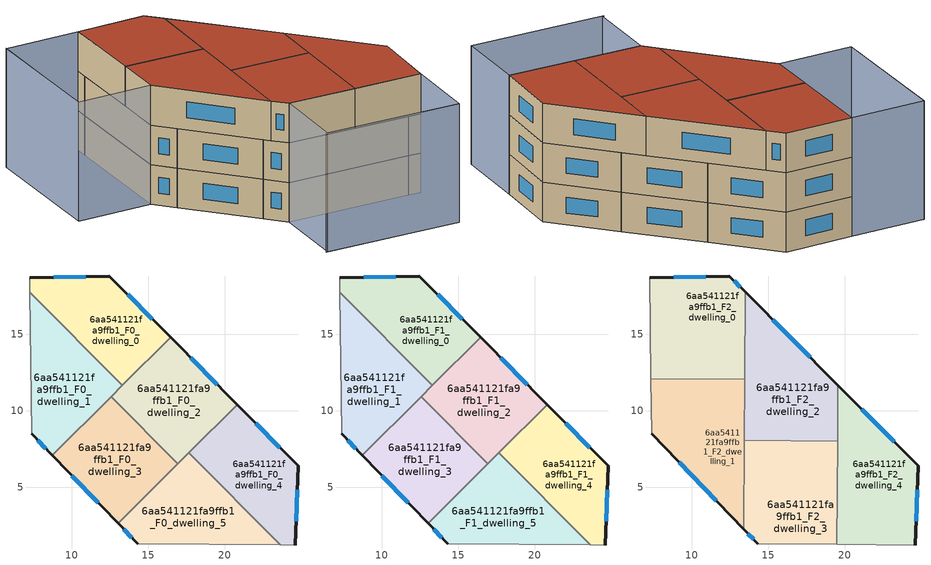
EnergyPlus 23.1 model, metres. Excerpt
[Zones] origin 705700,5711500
6aa541121fa9ffb1_F0_dwelling_0
 floor ground (EU_floor_Construction): 12.46,18.82 16.45,14.8 13.31,11.68 7.27,17.77 7.26,18.71 z0
 wall outside (EU_wall_Construction): 16.45,14.8 12.46,18.82 7.26,18.71 z0:3
 wall to 6aa541121fa9ffb1_F0_dwelling_1 (EU_wall_Construction): 7.27,17.77 13.31,11.68 z0:3
 wall adiabatic (EU_wall_Construction): 7.26,18.71 7.27,17.77 z0:3
 wall to 6aa541121fa9ffb1_F0_dwelling_2 (EU_wall_Construction): 13.31,11.68 16.45,14.8 z0:3
 window (EU_Window_Construction): 15.26,16 13.66,17.62 / 10.9,18.79 8.81,18.74 z0.9:2.1
6aa541121fa9ffb1_F0_dwelling_1
 floor ground (EU_floor_Construction): 7.27,17.77 13.31,11.68 8.71,7.11 7.37,8.5 z0
 wall outside (EU_wall_Construction): 7.37,8.5 8.71,7.11 z0:3
 wall adiabatic (EU_wall_Construction): 7.27,17.77 7.37,8.5 z0:3
 wall to 6aa541121fa9ffb1_F0_dwelling_3 (EU_wall_Construction): 8.71,7.11 12.57,10.94 z0:3
 wall to 6aa541121fa9ffb1_F0_dwelling_2 (EU_wall_Construction): 12.57,10.94 13.31,11.68 z0:3
 window (EU_Window_Construction): 7.77,8.09 8.31,7.53 z0.9:2.1
6aa541121fa9ffb1_F0_dwelling_2
 floor ground (EU_floor_Construction): 16.45,14.8 20.82,10.4 16.94,6.54 12.57,10.94 z0
 wall outside (EU_wall_Construction): 20.82,10.4 16.45,14.8 z0:3
 wall to 6aa541121fa9ffb1_F0_dwelling_3 (EU_wall_Construction): 12.57,10.94 16.94,6.54 z0:3
 wall to 6aa541121fa9ffb1_F0_dwelling_4 (EU_wall_Construction): 17.66,7.26 20.82,10.4 z0:3
 wall to 6aa541121fa9ffb1_F0_dwelling_5 (EU_wall_Construction): 16.94,6.54 17.66,7.26 z0:3
 window (EU_Window_Construction): 19.51,11.72 17.76,13.49 z0.9:2.1
6aa541121fa9ffb1_F0_dwelling_3
 floor ground (EU_floor_Construction): 12.57,10.94 16.94,6.54 13.02,2.65 8.71,7.11 z0
 wall outside (EU_wall_Construction): 8.71,7.11 13.02,2.65 z0:3
 wall to 6aa541121fa9ffb1_F0_dwelling_5 (EU_wall_Construction): 13.02,2.65 16.94,6.54 z0:3
 window (EU_Window_Construction): 10,5.78 11.73,3.99 z0.9:2.1
6aa541121fa9ffb1_F0_dwelling_4
 floor ground (EU_floor_Construction): 20.82,10.4 24.8,6.4 24.6,1.24 23.64,1.24 17.66,7.26 z0
 wall outside (EU_wall_Construction): 24.6,1.24 24.8,6.4 20.82,10.4 z0:3
 wall adiabatic (EU_wall_Construction): 23.64,1.24 24.6,1.24 z0:3
 wall to 6aa541121fa9ffb1_F0_dwelling_5 (EU_wall_Construction): 17.66,7.26 23.64,1.24 z0:3
 window (EU_Window_Construction): 24.66,2.78 24.74,4.86 / 23.61,7.6 22.01,9.2 z0.9:2.1
6aa541121fa9ffb1_F0_dwelling_5
 floor ground (EU_floor_Construction): 17.66,7.26 23.64,1.24 14.32,1.31 13.02,2.65 z0
 wall outside (EU_wall_Construction): 13.02,2.65 14.32,1.31 z0:3
 wall adiabatic (EU_wall_Construction): 14.32,1.31 23.64,1.24 z0:3
 window (EU_Window_Construction): 13.41,2.25 13.93,1.71 z0.9:2.1
6aa541121fa9ffb1_F1_dwelling_0
 floor to 6aa541121fa9ffb1_F0_dwelling_0 (EU_floor_Construction): 12.46,18.82 16.45,14.8 13.31,11.68 7.27,17.77 7.26,18.71 z3
 wall outside (EU_wall_Construction): 16.45,14.8 12.46,18.82 7.26,18.71 z3:6
 wall to 6aa541121fa9ffb1_F1_dwelling_1 (EU_wall_Construction): 7.27,17.77 13.31,11.68 z3:6
 wall adiabatic (EU_wall_Construction): 7.26,18.71 7.27,17.77 z3:6
 wall to 6aa541121fa9ffb1_F1_dwelling_2 (EU_wall_Construction): 13.31,11.68 16.45,14.8 z3:6
 window (EU_Window_Construction): 15.26,16 13.66,17.62 / 10.9,18.79 8.81,18.74 z3.9:5.1
6aa541121fa9ffb1_F1_dwelling_1
 floor to 6aa541121fa9ffb1_F0_dwelling_1 (EU_floor_Construction): 7.27,17.77 13.31,11.68 8.71,7.11 7.37,8.5 z3
 wall outside (EU_wall_Construction): 7.37,8.5 8.71,7.11 z3:6
 wall adiabatic (EU_wall_Construction): 7.27,17.77 7.37,8.5 z3:6
 wall to 6aa541121fa9ffb1_F1_dwelling_3 (EU_wall_Construction): 8.71,7.11 12.57,10.94 z3:6
 wall to 6aa541121fa9ffb1_F1_dwelling_2 (EU_wall_Construction): 12.57,10.94 13.31,11.68 z3:6
 window (EU_Window_Construction): 7.77,8.09 8.31,7.53 z3.9:5.1
6aa541121fa9ffb1_F1_dwelling_2
 floor to 6aa541121fa9ffb1_F0_dwelling_2 (EU_floor_Construction): 16.45,14.8 20.82,10.4 16.94,6.54 12.57,10.94 z3
 wall outside (EU_wall_Construction): 20.82,10.4 16.45,14.8 z3:6
 wall to 6aa541121fa9ffb1_F1_dwelling_3 (EU_wall_Construction): 12.57,10.94 16.94,6.54 z3:6
 wall to 6aa541121fa9ffb1_F1_dwelling_4 (EU_wall_Construction): 17.66,7.26 20.82,10.4 z3:6
 wall to 6aa541121fa9ffb1_F1_dwelling_5 (EU_wall_Construction): 16.94,6.54 17.66,7.26 z3:6
 window (EU_Window_Construction): 19.51,11.72 17.76,13.49 z3.9:5.1
6aa541121fa9ffb1_F1_dwelling_3
 floor to 6aa541121fa9ffb1_F0_dwelling_3 (EU_floor_Construction): 12.57,10.94 16.94,6.54 13.02,2.65 8.71,7.11 z3
 wall outside (EU_wall_Construction): 8.71,7.11 13.02,2.65 z3:6
 wall to 6aa541121fa9ffb1_F1_dwelling_5 (EU_wall_Construction): 13.02,2.65 16.94,6.54 z3:6
 window (EU_Window_Construction): 10,5.78 11.73,3.99 z3.9:5.1
6aa541121fa9ffb1_F1_dwelling_4
 floor to 6aa541121fa9ffb1_F0_dwelling_4 (EU_floor_Construction): 20.82,10.4 24.8,6.4 24.6,1.24 23.64,1.24 17.66,7.26 z3
 wall outside (EU_wall_Construction): 24.6,1.24 24.8,6.4 20.82,10.4 z3:6
 wall adiabatic (EU_wall_Construction): 23.64,1.24 24.6,1.24 z3:6
 wall to 6aa541121fa9ffb1_F1_dwelling_5 (EU_wall_Construction): 17.66,7.26 23.64,1.24 z3:6
 window (EU_Window_Construction): 24.66,2.78 24.74,4.86 / 23.61,7.6 22.01,9.2 z3.9:5.1
6aa541121fa9ffb1_F1_dwelling_5
 floor to 6aa541121fa9ffb1_F0_dwelling_5 (EU_floor_Construction): 17.66,7.26 23.64,1.24 14.32,1.31 13.02,2.65 z3
 wall outside (EU_wall_Construction): 13.02,2.65 14.32,1.31 z3:6
 wall adiabatic (EU_wall_Construction): 14.32,1.31 23.64,1.24 z3:6
 window (EU_Window_Construction): 13.41,2.25 13.93,1.71 z3.9:5.1
6aa541121fa9ffb1_F2_dwelling_0
 floor to 6aa541121fa9ffb1_F1_dwelling_0 (EU_floor_Construction): 12.46,18.82 13.49,17.78 13.45,12.07 12.92,12.08 7.27,17.77 7.26,18.71 z6
 floor to 6aa541121fa9ffb1_F1_dwelling_1 (EU_floor_Construction): 7.27,17.77 12.92,12.08 7.33,12.12 z6
 wall outside (EU_wall_Construction): 13.49,17.78 12.46,18.82 7.26,18.71 z6:9
 wall to 6aa541121fa9ffb1_F2_dwelling_1 (EU_wall_Construction): 7.33,12.12 13.45,12.07 z6:9
 wall adiabatic (EU_wall_Construction): 7.26,18.71 7.33,12.12 z6:9
 wall to 6aa541121fa9ffb1_F2_dwelling_2 (EU_wall_Construction): 13.45,12.07 13.49,17.78 z6:9
 window (EU_Window_Construction): 13.18,18.09 12.77,18.51 / 10.9,18.79 8.81,18.74 z6.9:8.1
 roof outside (EU_roof_Construction): 13.45,12.07 13.49,17.78 12.46,18.82 7.26,18.71 7.33,12.12 z9
6aa541121fa9ffb1_F2_dwelling_1
 floor to 6aa541121fa9ffb1_F1_dwelling_1 (EU_floor_Construction): 12.92,12.08 13.31,11.68 8.71,7.11 7.37,8.5 7.33,12.12 z6
 floor to 6aa541121fa9ffb1_F1_dwelling_3 (EU_floor_Construction): 12.57,10.94 13.44,10.06 13.39,3.02 13.02,2.65 8.71,7.11 z6
 floor to 6aa541121fa9ffb1_F1_dwelling_2 (EU_floor_Construction): 13.45,11.82 13.44,10.06 12.57,10.94 13.31,11.68 z6
 floor to 6aa541121fa9ffb1_F1_dwelling_5 (EU_floor_Construction): 13.39,3.02 13.39,2.27 13.02,2.65 z6
 floor to 6aa541121fa9ffb1_F1_dwelling_0 (EU_floor_Construction): 13.45,12.07 13.45,11.82 13.31,11.68 12.92,12.08 z6
 wall outside (EU_wall_Construction): 7.37,8.5 13.39,2.27 z6:9
 wall adiabatic (EU_wall_Construction): 7.33,12.12 7.37,8.5 z6:9
 wall to 6aa541121fa9ffb1_F2_dwelling_3 (EU_wall_Construction): 13.39,2.27 13.43,8.07 z6:9
 wall to 6aa541121fa9ffb1_F2_dwelling_2 (EU_wall_Construction): 13.43,8.07 13.45,12.07 z6:9
 window (EU_Window_Construction): 9.17,6.64 11.59,4.14 z6.9:8.1
 roof outside (EU_roof_Construction): 13.39,2.27 13.45,12.07 7.33,12.12 7.37,8.5 z9
6aa541121fa9ffb1_F2_dwelling_2
 floor to 6aa541121fa9ffb1_F1_dwelling_2 (EU_floor_Construction): 16.45,14.8 19.55,11.68 19.53,9.12 18.44,8.04 15.43,8.06 13.44,10.06 13.45,11.82 z6
 floor to 6aa541121fa9ffb1_F1_dwelling_0 (EU_floor_Construction): 13.49,17.78 16.45,14.8 13.45,11.82 z6
 floor to 6aa541121fa9ffb1_F1_dwelling_4 (EU_floor_Construction): 19.53,9.12 19.52,8.03 18.44,8.04 z6
 floor to 6aa541121fa9ffb1_F1_dwelling_3 (EU_floor_Construction): 13.44,10.06 15.43,8.06 13.43,8.07 z6
 wall outside (EU_wall_Construction): 19.55,11.68 13.49,17.78 z6:9
 wall to 6aa541121fa9ffb1_F2_dwelling_3 (EU_wall_Construction): 13.43,8.07 19.52,8.03 z6:9
 wall to 6aa541121fa9ffb1_F2_dwelling_4 (EU_wall_Construction): 19.52,8.03 19.55,11.68 z6:9
 window (EU_Window_Construction): 17.73,13.51 15.3,15.96 z6.9:8.1
 roof outside (EU_roof_Construction): 19.52,8.03 19.55,11.68 13.49,17.78 13.43,8.07 z9
6aa541121fa9ffb1_F2_dwelling_3
 floor to 6aa541121fa9ffb1_F1_dwelling_5 (EU_floor_Construction): 17.66,7.26 19.51,5.4 19.48,1.27 14.32,1.31 13.39,2.27 13.39,3.02 z6
 floor to 6aa541121fa9ffb1_F1_dwelling_3 (EU_floor_Construction): 15.43,8.06 16.94,6.54 13.39,3.02 13.43,8.07 z6
 floor to 6aa541121fa9ffb1_F1_dwelling_2 (EU_floor_Construction): 18.44,8.04 16.94,6.54 15.43,8.06 z6
 floor to 6aa541121fa9ffb1_F1_dwelling_4 (EU_floor_Construction): 19.52,8.03 19.51,5.4 17.66,7.26 18.44,8.04 z6
 wall outside (EU_wall_Construction): 13.39,2.27 14.32,1.31 z6:9
 wall adiabatic (EU_wall_Construction): 14.32,1.31 19.48,1.27 z6:9
 wall to 6aa541121fa9ffb1_F2_dwelling_4 (EU_wall_Construction): 19.48,1.27 19.52,8.03 z6:9
 window (EU_Window_Construction): 13.66,1.99 14.04,1.6 z6.9:8.1
 roof outside (EU_roof_Construction): 19.48,1.27 19.52,8.03 13.43,8.07 13.39,2.27 14.32,1.31 z9
6aa541121fa9ffb1_F2_dwelling_4
 floor to 6aa541121fa9ffb1_F1_dwelling_4 (EU_floor_Construction): 20.82,10.4 24.8,6.4 24.6,1.24 23.64,1.24 19.51,5.4 19.53,9.12 z6
 floor to 6aa541121fa9ffb1_F1_dwelling_2 (EU_floor_Construction): 19.55,11.68 20.82,10.4 19.53,9.12 z6
 floor to 6aa541121fa9ffb1_F1_dwelling_5 (EU_floor_Construction): 19.51,5.4 23.64,1.24 19.48,1.27 z6
 wall outside (EU_wall_Construction): 24.6,1.24 24.8,6.4 19.55,11.68 z6:9
 wall adiabatic (EU_wall_Construction): 19.48,1.27 24.6,1.24 z6:9
 window (EU_Window_Construction): 23.23,7.98 21.12,10.1 / 24.66,2.78 24.74,4.86 z6.9:8.1
 roof outside (EU_roof_Construction): 24.6,1.24 24.8,6.4 19.55,11.68 19.48,1.27 z9
shading: 14.19,-4.27 24.56,-4.35 / 1.58,18.65 1.66,8.47 / 24.6,1.24 24.56,-4.35 / 24.56,-4.35 14.27,-4.27 / 14.27,-4.27 14.32,1.32 / 14.32,1.32 24.6,1.24 / 1.55,18.65 7.26,18.71 / 7.26,18.71 7.37,8.5 / 7.37,8.5 1.66,8.44 / 1.66,8.44 1.55,18.65 z0:9
[Building]
EU S2 Campaign: North Axis=0; Terrain=City; Solar Distribution=FullExterior
[Site:Location]
London: Latitude=51.5; Longitude=-0.5; Time Zone=0; Elevation=25
[SizingPeriod:WeatherFileDays]
AnnualSizingPeriod: Begin Month=1; Begin Day of Month=1; End Month=12; End Day of Month=31; Day of Week for Start Day=Monday; Use Weather File Daylight Saving Period=No; Use Weather File Rain and Snow Indicators=No
[MATERIAL]
EU_InternalMass_Material: Roughness=MediumRough; Thickness=0.1; Conductivity=1; Density=1800; Specific Heat=900; Thermal Absorptance=0.9; Solar Absorptance=0.7; Visible Absorptance=0.7
[MATERIAL:NOMASS] Roughness=MediumRough; Thermal Absorptance=0.9; Solar Absorptance=0.7; Visible Absorptance=0.7
Name | Thermal Resistance
EU_wall_NoMass | 1.04674
EU_roof_NoMass | 4.32442
EU_floor_NoMass | 2.04616
[WINDOWMATERIAL:SIMPLEGLAZINGSYSTEM]
EU_Window_SimpleGlazing: UFactor=4.25843; Solar Heat Gain Coefficient=0.85; Visible Transmittance=0.85
[CONSTRUCTION]
EU_wall_Construction: EU_wall_NoMass
EU_roof_Construction: EU_roof_NoMass
EU_floor_Construction: EU_floor_NoMass
EU_InternalMass_Construction: EU_InternalMass_Material
EU_Window_Construction: EU_Window_SimpleGlazing
[ZONE] Type=1; Multiplier=1; Ceiling Height=autocalculate; Floor Area=autocalculate; Part of Total Floor Area=Yes
Name | Volume
6aa541121fa9ffb1_F0_dwelling_0; 6aa541121fa9ffb1_F1_dwelling_0 | 101.888
6aa541121fa9ffb1_F2_dwelling_0 | 122.256
6aa541121fa9ffb1_F0_dwelling_1; 6aa541121fa9ffb1_F1_dwelling_1; 6aa541121fa9ffb1_F0_dwelling_5; 6aa541121fa9ffb1_F1_dwelling_5 | 101.872
6aa541121fa9ffb1_F2_dwelling_1; 6aa541121fa9ffb1_F2_dwelling_3 | 122.251
6aa541121fa9ffb1_F0_dwelling_2; 6aa541121fa9ffb1_F1_dwelling_2 | 101.875
6aa541121fa9ffb1_F2_dwelling_2 | 122.258
6aa541121fa9ffb1_F0_dwelling_3; 6aa541121fa9ffb1_F1_dwelling_3 | 101.877
6aa541121fa9ffb1_F0_dwelling_4; 6aa541121fa9ffb1_F1_dwelling_4 | 101.881
6aa541121fa9ffb1_F2_dwelling_4 | 122.259
[INTERNALMASS] Construction=EU_InternalMass_Construction
Name | Zone or ZoneList | Surface Area
6aa541121fa9ffb1_F0_dwelling_0_EU_InternalMass | 6aa541121fa9ffb1_F0_dwelling_0 | 33.9613
6aa541121fa9ffb1_F0_dwelling_1_EU_InternalMass | 6aa541121fa9ffb1_F0_dwelling_1 | 33.9587
6aa541121fa9ffb1_F0_dwelling_2_EU_InternalMass | 6aa541121fa9ffb1_F0_dwelling_2 | 33.9587
6aa541121fa9ffb1_F0_dwelling_3_EU_InternalMass | 6aa541121fa9ffb1_F0_dwelling_3 | 33.9599
6aa541121fa9ffb1_F0_dwelling_4_EU_InternalMass | 6aa541121fa9ffb1_F0_dwelling_4 | 33.9616
6aa541121fa9ffb1_F0_dwelling_5_EU_InternalMass | 6aa541121fa9ffb1_F0_dwelling_5 | 33.9579
6aa541121fa9ffb1_F1_dwelling_0_EU_InternalMass | 6aa541121fa9ffb1_F1_dwelling_0 | 33.9613
6aa541121fa9ffb1_F1_dwelling_1_EU_InternalMass | 6aa541121fa9ffb1_F1_dwelling_1 | 33.9587
6aa541121fa9ffb1_F1_dwelling_2_EU_InternalMass | 6aa541121fa9ffb1_F1_dwelling_2 | 33.9587
6aa541121fa9ffb1_F1_dwelling_3_EU_InternalMass | 6aa541121fa9ffb1_F1_dwelling_3 | 33.9599
6aa541121fa9ffb1_F1_dwelling_4_EU_InternalMass | 6aa541121fa9ffb1_F1_dwelling_4 | 33.9616
6aa541121fa9ffb1_F1_dwelling_5_EU_InternalMass | 6aa541121fa9ffb1_F1_dwelling_5 | 33.9579
6aa541121fa9ffb1_F2_dwelling_0_EU_InternalMass | 6aa541121fa9ffb1_F2_dwelling_0 | 40.7521
6aa541121fa9ffb1_F2_dwelling_1_EU_InternalMass | 6aa541121fa9ffb1_F2_dwelling_1 | 40.7505
6aa541121fa9ffb1_F2_dwelling_2_EU_InternalMass | 6aa541121fa9ffb1_F2_dwelling_2 | 40.7522
6aa541121fa9ffb1_F2_dwelling_3_EU_InternalMass | 6aa541121fa9ffb1_F2_dwelling_3 | 40.7507
6aa541121fa9ffb1_F2_dwelling_4_EU_InternalMass | 6aa541121fa9ffb1_F2_dwelling_4 | 40.7527
[OTHEREQUIPMENT] Fuel Type=Electricity; Design Level Calculation Method=Watts/Area; Power per Zone Floor Area=1; Fraction Latent=0; Fraction Radiant=0; Fraction Lost=0; Carbon Dioxide Generation Rate=0; EndUse Subcategory=EU_Step8_InternalGains
Name | Zone or ZoneList or Space or SpaceList | Schedule
EU_Step8_InternalGain_6aa541121fa9ffb1_F0_dwelling_0_f000 | 6aa541121fa9ffb1_F0_dwelling_0 | EU_Step8_GainSchedule_6aa541121fa9ffb1_F0_dwelling_0_f000
EU_Step8_InternalGain_6aa541121fa9ffb1_F0_dwelling_1_f000 | 6aa541121fa9ffb1_F0_dwelling_1 | EU_Step8_GainSchedule_6aa541121fa9ffb1_F0_dwelling_1_f000
EU_Step8_InternalGain_6aa541121fa9ffb1_F0_dwelling_2_f000 | 6aa541121fa9ffb1_F0_dwelling_2 | EU_Step8_GainSchedule_6aa541121fa9ffb1_F0_dwelling_2_f000
EU_Step8_InternalGain_6aa541121fa9ffb1_F0_dwelling_3_f000 | 6aa541121fa9ffb1_F0_dwelling_3 | EU_Step8_GainSchedule_6aa541121fa9ffb1_F0_dwelling_3_f000
EU_Step8_InternalGain_6aa541121fa9ffb1_F0_dwelling_4_f000 | 6aa541121fa9ffb1_F0_dwelling_4 | EU_Step8_GainSchedule_6aa541121fa9ffb1_F0_dwelling_4_f000
EU_Step8_InternalGain_6aa541121fa9ffb1_F0_dwelling_5_f000 | 6aa541121fa9ffb1_F0_dwelling_5 | EU_Step8_GainSchedule_6aa541121fa9ffb1_F0_dwelling_5_f000
EU_Step8_InternalGain_6aa541121fa9ffb1_F1_dwelling_0_f000 | 6aa541121fa9ffb1_F1_dwelling_0 | EU_Step8_GainSchedule_6aa541121fa9ffb1_F1_dwelling_0_f000
EU_Step8_InternalGain_6aa541121fa9ffb1_F1_dwelling_1_f000 | 6aa541121fa9ffb1_F1_dwelling_1 | EU_Step8_GainSchedule_6aa541121fa9ffb1_F1_dwelling_1_f000
EU_Step8_InternalGain_6aa541121fa9ffb1_F1_dwelling_2_f000 | 6aa541121fa9ffb1_F1_dwelling_2 | EU_Step8_GainSchedule_6aa541121fa9ffb1_F1_dwelling_2_f000
EU_Step8_InternalGain_6aa541121fa9ffb1_F1_dwelling_3_f000 | 6aa541121fa9ffb1_F1_dwelling_3 | EU_Step8_GainSchedule_6aa541121fa9ffb1_F1_dwelling_3_f000
EU_Step8_InternalGain_6aa541121fa9ffb1_F1_dwelling_4_f000 | 6aa541121fa9ffb1_F1_dwelling_4 | EU_Step8_GainSchedule_6aa541121fa9ffb1_F1_dwelling_4_f000
EU_Step8_InternalGain_6aa541121fa9ffb1_F1_dwelling_5_f000 | 6aa541121fa9ffb1_F1_dwelling_5 | EU_Step8_GainSchedule_6aa541121fa9ffb1_F1_dwelling_5_f000
EU_Step8_InternalGain_6aa541121fa9ffb1_F2_dwelling_0_f000 | 6aa541121fa9ffb1_F2_dwelling_0 | EU_Step8_GainSchedule_6aa541121fa9ffb1_F2_dwelling_0_f000
EU_Step8_InternalGain_6aa541121fa9ffb1_F2_dwelling_1_f000 | 6aa541121fa9ffb1_F2_dwelling_1 | EU_Step8_GainSchedule_6aa541121fa9ffb1_F2_dwelling_1_f000
EU_Step8_InternalGain_6aa541121fa9ffb1_F2_dwelling_2_f000 | 6aa541121fa9ffb1_F2_dwelling_2 | EU_Step8_GainSchedule_6aa541121fa9ffb1_F2_dwelling_2_f000
EU_Step8_InternalGain_6aa541121fa9ffb1_F2_dwelling_3_f000 | 6aa541121fa9ffb1_F2_dwelling_3 | EU_Step8_GainSchedule_6aa541121fa9ffb1_F2_dwelling_3_f000
EU_Step8_InternalGain_6aa541121fa9ffb1_F2_dwelling_4_f000 | 6aa541121fa9ffb1_F2_dwelling_4 | EU_Step8_GainSchedule_6aa541121fa9ffb1_F2_dwelling_4_f000
[ZONEVENTILATION:DESIGNFLOWRATE] Schedule=EU_AlwaysOn; Design Flow Rate Calculation Method=AirChanges/Hour; Air Changes per Hour=0.488719; Ventilation Type=Natural; Fan Pressure Rise=0; Fan Total Efficiency=1; Constant Term Coefficient=1; Temperature Term Coefficient=0; Velocity Term Coefficient=0; Velocity Squared Term Coefficient=0; Minimum Indoor Temperature=-100; Maximum Indoor Temperature=100; Delta Temperature=-100; Minimum Outdoor Temperature=-100; Maximum Outdoor Temperature=100; Maximum Wind Speed=40
Name | Zone or ZoneList or Space or SpaceList
EU_ConstantAir_6aa541121fa9ffb1_F0_dwelling_0 | 6aa541121fa9ffb1_F0_dwelling_0
EU_ConstantAir_6aa541121fa9ffb1_F0_dwelling_1 | 6aa541121fa9ffb1_F0_dwelling_1
EU_ConstantAir_6aa541121fa9ffb1_F0_dwelling_2 | 6aa541121fa9ffb1_F0_dwelling_2
EU_ConstantAir_6aa541121fa9ffb1_F0_dwelling_3 | 6aa541121fa9ffb1_F0_dwelling_3
EU_ConstantAir_6aa541121fa9ffb1_F0_dwelling_4 | 6aa541121fa9ffb1_F0_dwelling_4
EU_ConstantAir_6aa541121fa9ffb1_F0_dwelling_5 | 6aa541121fa9ffb1_F0_dwelling_5
EU_ConstantAir_6aa541121fa9ffb1_F1_dwelling_0 | 6aa541121fa9ffb1_F1_dwelling_0
EU_ConstantAir_6aa541121fa9ffb1_F1_dwelling_1 | 6aa541121fa9ffb1_F1_dwelling_1
EU_ConstantAir_6aa541121fa9ffb1_F1_dwelling_2 | 6aa541121fa9ffb1_F1_dwelling_2
EU_ConstantAir_6aa541121fa9ffb1_F1_dwelling_3 | 6aa541121fa9ffb1_F1_dwelling_3
EU_ConstantAir_6aa541121fa9ffb1_F1_dwelling_4 | 6aa541121fa9ffb1_F1_dwelling_4
EU_ConstantAir_6aa541121fa9ffb1_F1_dwelling_5 | 6aa541121fa9ffb1_F1_dwelling_5
EU_ConstantAir_6aa541121fa9ffb1_F2_dwelling_0 | 6aa541121fa9ffb1_F2_dwelling_0
EU_ConstantAir_6aa541121fa9ffb1_F2_dwelling_1 | 6aa541121fa9ffb1_F2_dwelling_1
EU_ConstantAir_6aa541121fa9ffb1_F2_dwelling_2 | 6aa541121fa9ffb1_F2_dwelling_2
EU_ConstantAir_6aa541121fa9ffb1_F2_dwelling_3 | 6aa541121fa9ffb1_F2_dwelling_3
EU_ConstantAir_6aa541121fa9ffb1_F2_dwelling_4 | 6aa541121fa9ffb1_F2_dwelling_4
[HVACTEMPLATE:THERMOSTAT] Constant Heating Setpoint=20; Constant Cooling Setpoint=50
EU_HeatOnly_6aa541121fa9ffb1_F0_dwelling_0; EU_HeatOnly_6aa541121fa9ffb1_F0_dwelling_1; EU_HeatOnly_6aa541121fa9ffb1_F0_dwelling_2; EU_HeatOnly_6aa541121fa9ffb1_F0_dwelling_3; EU_HeatOnly_6aa541121fa9ffb1_F0_dwelling_4; EU_HeatOnly_6aa541121fa9ffb1_F0_dwelling_5; EU_HeatOnly_6aa541121fa9ffb1_F1_dwelling_0; EU_HeatOnly_6aa541121fa9ffb1_F1_dwelling_1; EU_HeatOnly_6aa541121fa9ffb1_F1_dwelling_2; EU_HeatOnly_6aa541121fa9ffb1_F1_dwelling_3; EU_HeatOnly_6aa541121fa9ffb1_F1_dwelling_4; EU_HeatOnly_6aa541121fa9ffb1_F1_dwelling_5; EU_HeatOnly_6aa541121fa9ffb1_F2_dwelling_0; EU_HeatOnly_6aa541121fa9ffb1_F2_dwelling_1; EU_HeatOnly_6aa541121fa9ffb1_F2_dwelling_2; EU_HeatOnly_6aa541121fa9ffb1_F2_dwelling_3; EU_HeatOnly_6aa541121fa9ffb1_F2_dwelling_4
[HVACTEMPLATE:ZONE:IDEALLOADSAIRSYSTEM] System Availability Schedule=EU_AlwaysOn; Maximum Heating Supply Air Temperature=50; Minimum Cooling Supply Air Temperature=13; Maximum Heating Supply Air Humidity Ratio=0.0156; Minimum Cooling Supply Air Humidity Ratio=0.0077; Heating Limit=NoLimit; Cooling Limit=NoLimit; Heating Availability Schedule=EU_AlwaysOn; Cooling Availability Schedule=EU_CoolingOff; Dehumidification Control Type=ConstantSensibleHeatRatio; Cooling Sensible Heat Ratio=0.7; Dehumidification Setpoint=60; Humidification Control Type=None; Humidification Setpoint=30; Outdoor Air Method=None; Outdoor Air Flow Rate per Person=0.00944; Outdoor Air Flow Rate per Zone Floor Area=0; Outdoor Air Flow Rate per Zone=0; Demand Controlled Ventilation Type=None; Outdoor Air Economizer Type=NoEconomizer; Heat Recovery Type=None; Sensible Heat Recovery Effectiveness=0.7; Latent Heat Recovery Effectiveness=0.65
Name | Template Thermostat
6aa541121fa9ffb1_F0_dwelling_0 | EU_HeatOnly_6aa541121fa9ffb1_F0_dwelling_0
6aa541121fa9ffb1_F0_dwelling_1 | EU_HeatOnly_6aa541121fa9ffb1_F0_dwelling_1
6aa541121fa9ffb1_F0_dwelling_2 | EU_HeatOnly_6aa541121fa9ffb1_F0_dwelling_2
6aa541121fa9ffb1_F0_dwelling_3 | EU_HeatOnly_6aa541121fa9ffb1_F0_dwelling_3
6aa541121fa9ffb1_F0_dwelling_4 | EU_HeatOnly_6aa541121fa9ffb1_F0_dwelling_4
6aa541121fa9ffb1_F0_dwelling_5 | EU_HeatOnly_6aa541121fa9ffb1_F0_dwelling_5
6aa541121fa9ffb1_F1_dwelling_0 | EU_HeatOnly_6aa541121fa9ffb1_F1_dwelling_0
6aa541121fa9ffb1_F1_dwelling_1 | EU_HeatOnly_6aa541121fa9ffb1_F1_dwelling_1
6aa541121fa9ffb1_F1_dwelling_2 | EU_HeatOnly_6aa541121fa9ffb1_F1_dwelling_2
6aa541121fa9ffb1_F1_dwelling_3 | EU_HeatOnly_6aa541121fa9ffb1_F1_dwelling_3
6aa541121fa9ffb1_F1_dwelling_4 | EU_HeatOnly_6aa541121fa9ffb1_F1_dwelling_4
6aa541121fa9ffb1_F1_dwelling_5 | EU_HeatOnly_6aa541121fa9ffb1_F1_dwelling_5
6aa541121fa9ffb1_F2_dwelling_0 | EU_HeatOnly_6aa541121fa9ffb1_F2_dwelling_0
6aa541121fa9ffb1_F2_dwelling_1 | EU_HeatOnly_6aa541121fa9ffb1_F2_dwelling_1
6aa541121fa9ffb1_F2_dwelling_2 | EU_HeatOnly_6aa541121fa9ffb1_F2_dwelling_2
6aa541121fa9ffb1_F2_dwelling_3 | EU_HeatOnly_6aa541121fa9ffb1_F2_dwelling_3
6aa541121fa9ffb1_F2_dwelling_4 | EU_HeatOnly_6aa541121fa9ffb1_F2_dwelling_4
[SIZING:ZONE] Zone Cooling Design Supply Air Temperature Input Method=SupplyAirTemperature; Zone Cooling Design Supply Air Temperature=13; Zone Heating Design Supply Air Temperature Input Method=SupplyAirTemperature; Zone Heating Design Supply Air Temperature=50; Zone Cooling Design Supply Air Humidity Ratio=0.008; Zone Heating Design Supply Air Humidity Ratio=0.008; Cooling Design Air Flow Method=DesignDay; Cooling Design Air Flow Rate=0; Cooling Minimum Air Flow per Zone Floor Area=0.000762; Cooling Minimum Air Flow=0; Cooling Minimum Air Flow Fraction=0.2; Heating Design Air Flow Method=DesignDay; Heating Design Air Flow Rate=0; Heating Maximum Air Flow per Zone Floor Area=0.002032; Heating Maximum Air Flow=0.141576; Heating Maximum Air Flow Fraction=0.3; Account for Dedicated Outdoor Air System=No; Dedicated Outdoor Air System Control Strategy=NeutralSupplyAir; Dedicated Outdoor Air Low Setpoint Temperature for Design=autosize; Dedicated Outdoor Air High Setpoint Temperature for Design=autosize; Zone Load Sizing Method=Sensible Load Only No Latent Load; Zone Latent Cooling Design Supply Air Humidity Ratio Input Method=HumidityRatioDifference; Zone Cooling Design Supply Air Humidity Ratio Difference=0.005; Zone Latent Heating Design Supply Air Humidity Ratio Input Method=HumidityRatioDifference; Zone Humidification Design Supply Air Humidity Ratio Difference=0.005
6aa541121fa9ffb1_F0_dwelling_0; 6aa541121fa9ffb1_F0_dwelling_1; 6aa541121fa9ffb1_F0_dwelling_2; 6aa541121fa9ffb1_F0_dwelling_3; 6aa541121fa9ffb1_F0_dwelling_4; 6aa541121fa9ffb1_F0_dwelling_5; 6aa541121fa9ffb1_F1_dwelling_0; 6aa541121fa9ffb1_F1_dwelling_1; 6aa541121fa9ffb1_F1_dwelling_2; 6aa541121fa9ffb1_F1_dwelling_3; 6aa541121fa9ffb1_F1_dwelling_4; 6aa541121fa9ffb1_F1_dwelling_5; 6aa541121fa9ffb1_F2_dwelling_0; 6aa541121fa9ffb1_F2_dwelling_1; 6aa541121fa9ffb1_F2_dwelling_2; 6aa541121fa9ffb1_F2_dwelling_3; 6aa541121fa9ffb1_F2_dwelling_4
[SCHEDULE:CONSTANT]
Name | Hourly Value
EU_AlwaysOn | 1
EU_CoolingOff | 0
[SCHEDULE:FILE] Column Number=1; Rows to Skip at Top=0; Number of Hours of Data=8760; Column Separator=Comma; Interpolate to Timestep=No; Minutes per Item=60; Adjust Schedule for Daylight Savings=Yes
Name | File
EU_Step8_GainSchedule_6aa541121fa9ffb1_F0_dwelling_0_f000 | ../../schedules/6aa541121fa9ffb1/6aa541121fa9ffb1_F0_dwelling_0_f000_gain.csv
EU_Step8_GainSchedule_6aa541121fa9ffb1_F0_dwelling_1_f000 | ../../schedules/6aa541121fa9ffb1/6aa541121fa9ffb1_F0_dwelling_1_f000_gain.csv
EU_Step8_GainSchedule_6aa541121fa9ffb1_F0_dwelling_2_f000 | ../../schedules/6aa541121fa9ffb1/6aa541121fa9ffb1_F0_dwelling_2_f000_gain.csv
EU_Step8_GainSchedule_6aa541121fa9ffb1_F0_dwelling_3_f000 | ../../schedules/6aa541121fa9ffb1/6aa541121fa9ffb1_F0_dwelling_3_f000_gain.csv
EU_Step8_GainSchedule_6aa541121fa9ffb1_F0_dwelling_4_f000 | ../../schedules/6aa541121fa9ffb1/6aa541121fa9ffb1_F0_dwelling_4_f000_gain.csv
EU_Step8_GainSchedule_6aa541121fa9ffb1_F0_dwelling_5_f000 | ../../schedules/6aa541121fa9ffb1/6aa541121fa9ffb1_F0_dwelling_5_f000_gain.csv
EU_Step8_GainSchedule_6aa541121fa9ffb1_F1_dwelling_0_f000 | ../../schedules/6aa541121fa9ffb1/6aa541121fa9ffb1_F1_dwelling_0_f000_gain.csv
EU_Step8_GainSchedule_6aa541121fa9ffb1_F1_dwelling_1_f000 | ../../schedules/6aa541121fa9ffb1/6aa541121fa9ffb1_F1_dwelling_1_f000_gain.csv
EU_Step8_GainSchedule_6aa541121fa9ffb1_F1_dwelling_2_f000 | ../../schedules/6aa541121fa9ffb1/6aa541121fa9ffb1_F1_dwelling_2_f000_gain.csv
EU_Step8_GainSchedule_6aa541121fa9ffb1_F1_dwelling_3_f000 | ../../schedules/6aa541121fa9ffb1/6aa541121fa9ffb1_F1_dwelling_3_f000_gain.csv
EU_Step8_GainSchedule_6aa541121fa9ffb1_F1_dwelling_4_f000 | ../../schedules/6aa541121fa9ffb1/6aa541121fa9ffb1_F1_dwelling_4_f000_gain.csv
EU_Step8_GainSchedule_6aa541121fa9ffb1_F1_dwelling_5_f000 | ../../schedules/6aa541121fa9ffb1/6aa541121fa9ffb1_F1_dwelling_5_f000_gain.csv
EU_Step8_GainSchedule_6aa541121fa9ffb1_F2_dwelling_0_f000 | ../../schedules/6aa541121fa9ffb1/6aa541121fa9ffb1_F2_dwelling_0_f000_gain.csv
EU_Step8_GainSchedule_6aa541121fa9ffb1_F2_dwelling_1_f000 | ../../schedules/6aa541121fa9ffb1/6aa541121fa9ffb1_F2_dwelling_1_f000_gain.csv
EU_Step8_GainSchedule_6aa541121fa9ffb1_F2_dwelling_2_f000 | ../../schedules/6aa541121fa9ffb1/6aa541121fa9ffb1_F2_dwelling_2_f000_gain.csv
EU_Step8_GainSchedule_6aa541121fa9ffb1_F2_dwelling_3_f000 | ../../schedules/6aa541121fa9ffb1/6aa541121fa9ffb1_F2_dwelling_3_f000_gain.csv
EU_Step8_GainSchedule_6aa541121fa9ffb1_F2_dwelling_4_f000 | ../../schedules/6aa541121fa9ffb1/6aa541121fa9ffb1_F2_dwelling_4_f000_gain.csv
